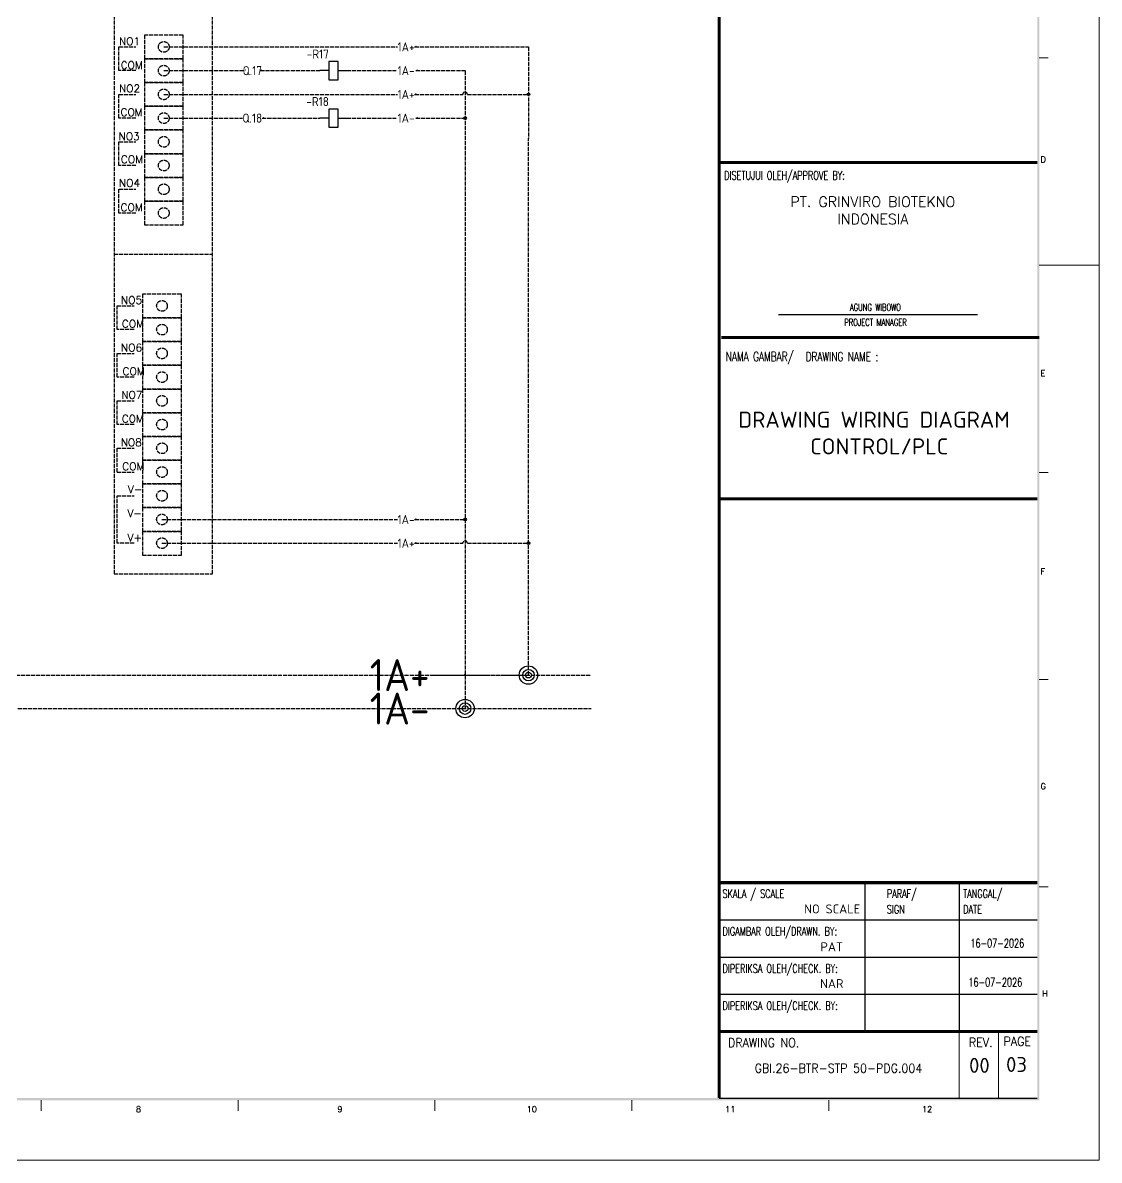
# Model space of a CAD drawing. Header units: millimetres. Extents: x 67033 to 212947, y 35102 to 335921.
# Drawn here: x 79822 to 83023, y 157136 to 160521 of the extents above; entities that cross this region are included whole.
import ezdxf
from ezdxf.enums import TextEntityAlignment as Align

# ---------------------------------------------------------------- set-up
doc = ezdxf.new("R2010")
doc.units = ezdxf.units.MM
doc.linetypes.add('ACAD_ISO02W100', pattern=[15, 12, -3])
for name, color, linetype in [('BORDER', 7, 'Continuous'), ('MISC', 2, 'Continuous'), ('RED_2.5mm^2', 1, 'Continuous'), ('S-Kop', 7, 'Continuous'), ('SYMS', 7, 'Continuous'), ('TAGS', 51, 'Continuous'), ('WIRES', 7, 'Continuous')]:
    doc.layers.add(name, color=color, linetype=linetype)
doc.styles.add('3', font='ROMANS.SHX', dxfattribs={"width": 0.75})
doc.styles.add('ISOCPEUR', font='isocpeur.ttf')
doc.styles.add('ROMANS', font='romans.shx', dxfattribs={"height": 0.3})
doc.styles.get("Standard").update_dxf_attribs({"font": 'arial.ttf'})
doc.styles.add('WD', font='romans.shx')
doc.styles.add('WD_IEC', font='isocp2.shx', dxfattribs={"width": 0.9, "height": 4})

# ---------------------------------------------------------------- blocks, each defined once
blk = doc.blocks.new('HCR1')
for p, q in [((-2.5, 0), (-7.5, 0)), ((2.5, 0), (7.5, 0))]:
    blk.add_line(p, q)
blk.add_lwpolyline([(-2.5, -5), (2.5, -5), (2.5, 5), (-2.5, 5)], close=True)
at = {"style": 'WD_IEC'}
for tag, p in [('INST', (-2.5, 13.62)), ('LOC', (-2.5, 10.12)), ('TAG1', (-2.5, 6.62)), ('DESC2', (-2.5, -13.5)), ('DESC1', (-2.5, -10)), ('DESC3', (-2.5, -17))]:
    blk.add_attdef(tag, text='', height=2.5, dxfattribs=at).set_placement(p, align=Align.RIGHT)
for tag, p, height, flags in [('MFG', (4.92, 12.12), 1.5, 9), ('CAT', (4.92, 9.62), 1.5, 9), ('X4TERM01', (-7.5, 0), 0.32, 1), ('TERM01', (-7.5, 1), 2, 8), ('X2LINK', (0, 5), 0.32, 1), ('X1TERM02', (7.5, 0), 0.32, 1), ('X8LINK', (0, -5), 0.32, 1), ('ASSYCODE', (3.5, -1.5), 1, 1), ('FAMILY', (3.5, -3), 1, 1), ('CATDESC', (3.5, -4.5), 1, 1)]:
    blk.add_attdef(tag, p, '', height=height, dxfattribs=dict(at, flags=flags))
at = {"style": 'WD_IEC', "flags": 8}
blk.add_attdef('TERM02', text='', height=2, dxfattribs=at).set_placement((7.5, 1), align=Align.RIGHT)
at = {"lineweight": 15, "style": 'WD_IEC'}
for tag, p in [('NO', (26.25, 0)), ('NC', (26.25, -4))]:
    blk.add_attdef(tag, text='', height=2.5, dxfattribs=at).set_placement(p, align=Align.RIGHT)
for tag, p in [('XREFNO', (27.75, 0)), ('XREFNC', (27.75, -4))]:
    blk.add_attdef(tag, p, '', height=2.5, dxfattribs=at)
blk = doc.blocks.new('WDDOT')
for radius in [0.72, 0.449, 0.223]:
    blk.add_circle((0, 0), radius)
blk = doc.blocks.new('HT0_LGENERIC')
at = {"style": 'WD_IEC'}
blk.add_attdef('COLOR', text='', height=2.5, dxfattribs=at).set_placement((0, 0), align=Align.MIDDLE_CENTER)
for tag, p in [('X4_TINY_DOT_DONT_REMOVE', (-2.5, 0)), ('X1_TINY_DOT_DONT_REMOVE', (2.5, 0))]:
    blk.add_attdef(tag, p, '', height=0.002, dxfattribs=at)
at = {"style": 'WD_IEC', "flags": 1}
for tag, p in [('X4TERM01', (-2.5, 0)), ('X1TERM01', (2.5, 0))]:
    blk.add_attdef(tag, p, '', height=0.2, dxfattribs=at)

msp = doc.modelspace()

# ---------------------------------------------------------------- linework, layer by layer
at = {"linetype": 'ACAD_ISO02W100'}
msp.add_line((80093.2, 158880.3), (80386.3, 158880.3), dxfattribs=at)
at = {"layer": 'BORDER', "linetype": 'Continuous', "lineweight": 9}
for p, q in [((82871.3, 160416.2), (82844.5, 160416.2)), ((83023.2, 159799.5), (82844.5, 159799.5)), ((82871.3, 159182.7), (82844.5, 159182.7)), ((82871.3, 158565.9), (82844.5, 158565.9)), ((82871.3, 157949.1), (82844.5, 157949.1)), ((79876.8, 157314.5), (79876.8, 157283.2)), ((80462.3, 157314.5), (80462.3, 157283.2)), ((81047.8, 157314.5), (81047.8, 157283.2)), ((81633.3, 157314.5), (81633.3, 157283.2)), ((82218.8, 157314.5), (82218.8, 157283.2))]:
    msp.add_line(p, q, dxfattribs=at)
at = {"layer": 'BORDER', "lineweight": 9}
for p, q in [((82607, 157320.5), (82607, 157517.2)), ((82723.8, 157320.5), (82723.8, 157517.2))]:
    msp.add_line(p, q, dxfattribs=at)
at = {"layer": 'BORDER', "linetype": 'Continuous', "lineweight": 9}
msp.add_lwpolyline([(75505.7, 157135.7), (83023.2, 157135.7), (83023.2, 162445.3), (75505.7, 162445.3)], close=True, dxfattribs=at)
at = {"layer": 'BORDER', "lineweight": 9}
for points in [[(82838.7, 157320.5), (82844.9, 157314), (82838.7, 162265.2), (82844.9, 162271.5)], [(75779.7, 157320.5), (75773.5, 157314.1), (82838.7, 157320.5), (82844.9, 157314.1)]]:
    msp.add_trace(points, dxfattribs=at)
at = {"layer": 'RED_2.5mm^2', "linetype": 'ACAD_ISO02W100'}
for p, q in [((80241.2, 160448.6), (80936.4, 160448.6)), ((80987.3, 160448.6), (81325.7, 160448.6)), ((81325.7, 160448.6), (81325.7, 160175.7)), ((80241.2, 160378), (80480.4, 160378)), ((80528.6, 160378), (80705.3, 160378)), ((80786.4, 160378), (80932.3, 160378)), ((80991.3, 160378), (81137.2, 160378)), ((81137.2, 160378), (81137.2, 158479.7)), ((80241.2, 160307.4), (80936.4, 160307.4)), ((80987.3, 160307.4), (81130.4, 160307.4)), ((81144.1, 160307.4), (81325.7, 160307.4)), ((80241.2, 160236.8), (80475, 160236.8)), ((80534.1, 160236.8), (80705.3, 160236.8)), ((80786.4, 160236.8), (80932.3, 160236.8)), ((80991.3, 160236.8), (81137.2, 160236.8)), ((81325.7, 158579.4), (81325.7, 160175.7)), ((80235.9, 159042.4), (80936.4, 159042.4)), ((80987.3, 159042.4), (81137.2, 159042.4)), ((80235.9, 158971.8), (80936.4, 158971.8)), ((80987.3, 158971.8), (81130.4, 158971.8)), ((81144.1, 158971.8), (81325.7, 158971.8)), ((78105.8, 158579.4), (80672.5, 158579.4)), ((80672.5, 158579.4), (81512.1, 158579.4)), ((81038.7, 158579.4), (81135.3, 158579.4)), ((81139.1, 158579.4), (81327.8, 158579.4)), ((77917.3, 158479.7), (80492.2, 158479.7)), ((80484, 158479.7), (81512.1, 158479.7)), ((81038.7, 158479.7), (81139.2, 158479.7))]:
    msp.add_line(p, q, dxfattribs=at)
for centre, radius in [((81137.2, 160307.4), 6.87), ((81137.2, 158971.8), 6.87), ((81137.2, 158579.4), 1.9)]:
    msp.add_arc(centre, radius, 0, 180, dxfattribs=at)
at = {"layer": 'S-Kop', "color": 7}
for p, q in [((82661, 159651.2), (82069.2, 159651.2)), ((82838.7, 159104.1), (81892.9, 159104.1)), ((82326.3, 157961.9), (82326.3, 157518.7)), ((82607, 157961.9), (82607, 157517.2)), ((81892.9, 157851.1), (82838.7, 157851.1)), ((81892.9, 157740.3), (82838.7, 157740.3)), ((81892.9, 157629.5), (82838.7, 157629.5)), ((81892.9, 157518.7), (82838.7, 157518.7)), ((82838.7, 157518.7), (81892.9, 157518.7)), ((81892.9, 157517.2), (82838.7, 157517.2)), ((81892.9, 157517.2), (82838.7, 157517.2))]:
    msp.add_line(p, q, dxfattribs=at)
at = {"layer": 'S-Kop', "color": 7, "linetype": 'ByBlock'}
for p, q in [((81892.9, 157851.1), (82838.7, 157851.1)), ((81892.9, 157517.2), (82838.7, 157517.2))]:
    msp.add_line(p, q, dxfattribs=at)
at = {"layer": 'S-Kop', "linetype": 'ByBlock'}
msp.add_line((81892.9, 157320.5), (82838.7, 157320.5), dxfattribs=at)
at = {"layer": 'S-Kop'}
msp.add_line((81892.9, 157320.5), (82838.7, 157320.5), dxfattribs=at)
at = {"layer": 'S-Kop', "color": 7}
for points, const_width in [([(81892.9, 162265.2), (81892.9, 157320.5)], 8.87), ([(82838.7, 160104.8), (81892.9, 160104.8)], 9.46), ([(82844.9, 159583.9), (81899.2, 159583.9)], 9.46), ([(82838.7, 159104.1), (81892.9, 159104.1)], 9.46), ([(82838.7, 157961.9), (81892.9, 157961.9)], 9.46), ([(82838.7, 157518.7), (81892.9, 157518.7)], 9.46)]:
    msp.add_lwpolyline(points, dxfattribs=dict(at, const_width=const_width))
at = {"layer": 'WIRES', "linetype": 'ACAD_ISO02W100'}
for p, q in [((80093.2, 160842.2), (80093.2, 158880.3)), ((80386.3, 158880.3), (80386.3, 160842.2)), ((80107.9, 160448.6), (80158.4, 160448.6)), ((80107.9, 160378), (80107.9, 160448.6)), ((80158.4, 160378), (80107.9, 160378)), ((80107.9, 160307.4), (80158.4, 160307.4)), ((80107.9, 160236.8), (80107.9, 160307.4)), ((80158.4, 160236.8), (80107.9, 160236.8)), ((80107.9, 160166.2), (80158.4, 160166.2)), ((80107.9, 160095.6), (80107.9, 160166.2)), ((80158.4, 160095.6), (80107.9, 160095.6)), ((80107.9, 160025), (80158.4, 160025)), ((80107.9, 159954.4), (80107.9, 160025)), ((80158.4, 159954.4), (80107.9, 159954.4)), ((80092.6, 159832.4), (80386.3, 159832.4)), ((80102.6, 159677.9), (80153, 159677.9)), ((80102.6, 159607.3), (80102.6, 159677.9)), ((80153, 159607.3), (80102.6, 159607.3)), ((80102.6, 159536.6), (80153, 159536.6)), ((80102.6, 159466), (80102.6, 159536.6)), ((80153, 159466), (80102.6, 159466)), ((80102.6, 159395.4), (80153, 159395.4)), ((80102.6, 159324.8), (80102.6, 159395.4)), ((80153, 159324.8), (80102.6, 159324.8)), ((80102.6, 159254.2), (80153, 159254.2)), ((80102.6, 159183.6), (80102.6, 159254.2)), ((80102.6, 159183.6), (80153, 159183.6)), ((80102.6, 159113), (80153, 159113)), ((80102.6, 158971.8), (80102.6, 159113)), ((80153, 158971.8), (80102.6, 158971.8))]:
    msp.add_line(p, q, dxfattribs=at)
for points in [[(80298.9, 160483.9), (80183.6, 160483.9), (80183.6, 160413.3), (80298.9, 160413.3)], [(80298.9, 160413.3), (80183.6, 160413.3), (80183.6, 160342.7), (80298.9, 160342.7)], [(80298.9, 160342.7), (80183.6, 160342.7), (80183.6, 160272.1), (80298.9, 160272.1)], [(80298.9, 160272.1), (80183.6, 160272.1), (80183.6, 160201.5), (80298.9, 160201.5)], [(80298.9, 160201.5), (80183.6, 160201.5), (80183.6, 160130.9), (80298.9, 160130.9)], [(80298.9, 160130.9), (80183.6, 160130.9), (80183.6, 160060.3), (80298.9, 160060.3)], [(80298.9, 160060.3), (80183.6, 160060.3), (80183.6, 159989.7), (80298.9, 159989.7)], [(80298.9, 159989.7), (80183.6, 159989.7), (80183.6, 159919.1), (80298.9, 159919.1)], [(80293.5, 159713.2), (80178.2, 159713.2), (80178.2, 159642.6), (80293.5, 159642.6)], [(80293.5, 159642.6), (80178.2, 159642.6), (80178.2, 159572), (80293.5, 159572)], [(80293.5, 159572), (80178.2, 159572), (80178.2, 159501.3), (80293.5, 159501.3)], [(80293.5, 159501.3), (80178.2, 159501.3), (80178.2, 159430.7), (80293.5, 159430.7)], [(80293.5, 159430.7), (80178.2, 159430.7), (80178.2, 159360.1), (80293.5, 159360.1)], [(80293.5, 159360.1), (80178.2, 159360.1), (80178.2, 159289.5), (80293.5, 159289.5)], [(80293.5, 159289.5), (80178.2, 159289.5), (80178.2, 159218.9), (80293.5, 159218.9)], [(80293.5, 159218.9), (80178.2, 159218.9), (80178.2, 159148.3), (80293.5, 159148.3)], [(80293.5, 159148.3), (80178.2, 159148.3), (80178.2, 159077.7), (80293.5, 159077.7)], [(80293.5, 159077.7), (80178.2, 159077.7), (80178.2, 159007.1), (80293.5, 159007.1)], [(80293.5, 159007.1), (80178.2, 159007.1), (80178.2, 158936.5), (80293.5, 158936.5)]]:
    msp.add_lwpolyline(points, close=True, dxfattribs=at)
for centre in [(80241.2, 160448.6), (80241.2, 160378), (80241.2, 160307.4), (80241.2, 160236.8), (80241.2, 160166.2), (80241.2, 160095.6), (80241.2, 160025), (80241.2, 159954.4), (80235.9, 159677.9), (80235.9, 159607.3), (80235.9, 159536.6), (80235.9, 159466), (80235.9, 159395.4), (80235.9, 159324.8), (80235.9, 159254.2), (80235.9, 159183.6), (80235.9, 159113), (80235.9, 159042.4), (80235.9, 158971.8)]:
    msp.add_circle(centre, 15.9, dxfattribs=at)

# ---------------------------------------------------------------- block references
at = {"layer": 'SYMS', "linetype": 'ACAD_ISO02W100'}
ref = msp.add_blockref('HT0_LGENERIC', (80961.8, 160448.6), dxfattribs=dict(at, xscale=5.406368959740677, yscale=5.406368959740677, zscale=5.406368959740677))
ref.add_attrib('X1_TINY_DOT_DONT_REMOVE', '.', (80987.3, 160448.6), dxfattribs={"layer": 'MISC', "height": 27, "style": 'WD_IEC'})
ref.add_attrib('COLOR', '1A+', dxfattribs={"layer": 'MISC', "height": 27.03, "style": 'WD_IEC'}).set_placement((80961.8, 160448.6), align=Align.MIDDLE_CENTER)
ref = msp.add_blockref('HCR1', (80745.9, 160378), dxfattribs=dict(at, xscale=5.406368959740677, yscale=5.406368959740677, zscale=5.406368959740677))
ref.add_attrib('TAG1', '-R17', dxfattribs={"layer": 'TAGS', "height": 27.03, "style": 'WD_IEC'}).set_placement((80732.3, 160413.9), align=Align.RIGHT)
ref = msp.add_blockref('HT0_LGENERIC', (80504.5, 160378), dxfattribs=dict(at, xscale=5.406368959740677, yscale=5.406368959740677, zscale=5.406368959740677))
ref.add_attrib('X4_TINY_DOT_DONT_REMOVE', '.', (80480.4, 160378), dxfattribs={"layer": 'MISC', "height": 27, "style": 'WD_IEC'})
ref.add_attrib('X1_TINY_DOT_DONT_REMOVE', '.', (80528.6, 160378), dxfattribs={"layer": 'MISC', "height": 27, "style": 'WD_IEC'})
ref.add_attrib('COLOR', 'Q.17', dxfattribs={"layer": 'MISC', "height": 27.03, "style": 'WD_IEC'}).set_placement((80504.5, 160378), align=Align.MIDDLE_CENTER)
ref = msp.add_blockref('HT0_LGENERIC', (80961.8, 160378), dxfattribs=dict(at, xscale=5.406368959740677, yscale=5.406368959740677, zscale=5.406368959740677))
ref.add_attrib('X1_TINY_DOT_DONT_REMOVE', '.', (80991.3, 160378), dxfattribs={"layer": 'MISC', "height": 27, "style": 'WD_IEC'})
ref.add_attrib('COLOR', '1A-', dxfattribs={"layer": 'MISC', "height": 27.03, "style": 'WD_IEC'}).set_placement((80961.8, 160378), align=Align.MIDDLE_CENTER)
ref = msp.add_blockref('HT0_LGENERIC', (80961.8, 160307.4), dxfattribs=dict(at, xscale=5.406368959740677, yscale=5.406368959740677, zscale=5.406368959740677))
ref.add_attrib('X1_TINY_DOT_DONT_REMOVE', '.', (80987.3, 160307.4), dxfattribs={"layer": 'MISC', "height": 27, "style": 'WD_IEC'})
ref.add_attrib('COLOR', '1A+', dxfattribs={"layer": 'MISC', "height": 27.03, "style": 'WD_IEC'}).set_placement((80961.8, 160307.4), align=Align.MIDDLE_CENTER)
for p, xscale, yscale, zscale in [((81325.7, 160307.4), 5.406368959740677, 5.406368959740677, 5.406368959740677), ((81137.2, 160236.8), 5.406368959740677, 5.406368959740677, 5.406368959740677), ((81137.2, 159042.4), 5.406368959740677, 5.406368959740677, 5.406368959740677), ((81325.7, 158971.8), 5.406368959740677, 5.406368959740677, 5.406368959740677), ((81325.7, 158579.4), 38.1, 38.1, 38.1), ((81137.2, 158479.7), 38.1, 38.1, 38.1)]:
    msp.add_blockref('WDDOT', p, dxfattribs=dict(at, xscale=xscale, yscale=yscale, zscale=zscale))
ref = msp.add_blockref('HCR1', (80745.9, 160236.8), dxfattribs=dict(at, xscale=5.406368959740677, yscale=5.406368959740677, zscale=5.406368959740677))
ref.add_attrib('TAG1', '-R18', dxfattribs={"layer": 'TAGS', "height": 27.03, "style": 'WD_IEC'}).set_placement((80732.3, 160272.6), align=Align.RIGHT)
ref = msp.add_blockref('HT0_LGENERIC', (80504.5, 160236.8), dxfattribs=dict(at, xscale=5.406368959740677, yscale=5.406368959740677, zscale=5.406368959740677))
ref.add_attrib('X4_TINY_DOT_DONT_REMOVE', '.', (80475, 160236.8), dxfattribs={"layer": 'MISC', "height": 27, "style": 'WD_IEC'})
ref.add_attrib('X1_TINY_DOT_DONT_REMOVE', '.', (80534.1, 160236.8), dxfattribs={"layer": 'MISC', "height": 27, "style": 'WD_IEC'})
ref.add_attrib('COLOR', 'Q.18', dxfattribs={"layer": 'MISC', "height": 27.03, "style": 'WD_IEC'}).set_placement((80504.5, 160236.8), align=Align.MIDDLE_CENTER)
ref = msp.add_blockref('HT0_LGENERIC', (80961.8, 160236.8), dxfattribs=dict(at, xscale=5.406368959740677, yscale=5.406368959740677, zscale=5.406368959740677))
ref.add_attrib('X1_TINY_DOT_DONT_REMOVE', '.', (80991.3, 160236.8), dxfattribs={"layer": 'MISC', "height": 27, "style": 'WD_IEC'})
ref.add_attrib('COLOR', '1A-', dxfattribs={"layer": 'MISC', "height": 27.03, "style": 'WD_IEC'}).set_placement((80961.8, 160236.8), align=Align.MIDDLE_CENTER)
ref = msp.add_blockref('HT0_LGENERIC', (80961.8, 159042.4), dxfattribs=dict(at, xscale=5.406368959740677, yscale=5.406368959740677, zscale=5.406368959740677))
ref.add_attrib('X1_TINY_DOT_DONT_REMOVE', '.', (80987.3, 159042.4), dxfattribs={"layer": 'MISC', "height": 27, "style": 'WD_IEC'})
ref.add_attrib('COLOR', '1A-', dxfattribs={"layer": 'MISC', "height": 27.03, "style": 'WD_IEC'}).set_placement((80961.8, 159042.4), align=Align.MIDDLE_CENTER)
ref = msp.add_blockref('HT0_LGENERIC', (80961.8, 158971.8), dxfattribs=dict(at, xscale=5.406368959740677, yscale=5.406368959740677, zscale=5.406368959740677))
ref.add_attrib('X1_TINY_DOT_DONT_REMOVE', '.', (80987.3, 158971.8), dxfattribs={"layer": 'MISC', "height": 27, "style": 'WD_IEC'})
ref.add_attrib('COLOR', '1A+', dxfattribs={"layer": 'MISC', "height": 27.03, "style": 'WD_IEC'}).set_placement((80961.8, 158971.8), align=Align.MIDDLE_CENTER)
ref = msp.add_blockref('HT0_LGENERIC', (80942.8, 158579.4), dxfattribs=dict(at, xscale=38.1, yscale=38.1, zscale=38.1))
ref.add_attrib('X4_TINY_DOT_DONT_REMOVE', '.', (80846.9, 158579.4), dxfattribs={"layer": 'MISC', "height": 0.0762, "style": 'WD_IEC'})
ref.add_attrib('X1_TINY_DOT_DONT_REMOVE', '.', (81038.7, 158579.4), dxfattribs={"layer": 'MISC', "height": 0.0762, "style": 'WD_IEC'})
ref.add_attrib('COLOR', '1A+', dxfattribs={"layer": 'MISC', "height": 95.25, "style": 'WD_IEC'}).set_placement((80942.8, 158579.4), align=Align.MIDDLE_CENTER)
ref = msp.add_blockref('HT0_LGENERIC', (80942.8, 158479.7), dxfattribs=dict(at, xscale=38.1, yscale=38.1, zscale=38.1))
ref.add_attrib('X4_TINY_DOT_DONT_REMOVE', '.', (80846.9, 158479.7), dxfattribs={"layer": 'MISC', "height": 0.0762, "style": 'WD_IEC'})
ref.add_attrib('X1_TINY_DOT_DONT_REMOVE', '.', (81038.7, 158479.7), dxfattribs={"layer": 'MISC', "height": 0.0762, "style": 'WD_IEC'})
ref.add_attrib('COLOR', '1A-', dxfattribs={"layer": 'MISC', "height": 95.25, "style": 'WD_IEC'}).set_placement((80942.8, 158479.7), align=Align.MIDDLE_CENTER)

# ---------------------------------------------------------------- texts
at = {"insert": (82024.2, 160003.2), "char_height": 30.82, "attachment_point": 1}
msp.add_mtext_dynamic_manual_height_columns('\\pxqc;{\\Fromans|c0;PT. GRINVIRO BIOTEKNO INDONESIA}', width=651.474, gutter_width=1.76, heights=[0], dxfattribs=at)
at = {"layer": 'BORDER', "linetype": 'Continuous', "lineweight": 9, "style": 'ROMANS'}
for s, height, p in [('D', 17.9, (82848.9, 160104.8)), ('E', 17.9, (82848.9, 159468.7)), ('F', 17.9, (82848.9, 158878.8)), ('G', 17.9, (82848.9, 158239.6)), ('H', 17.9, (82853.4, 157622.9)), ('8', 17.9, (80158.4, 157278.7)), ('9', 17.9, (80757.3, 157278.7)), ('10', 17.88, (81320.4, 157278.7)), ('11', 17.88, (81910.4, 157278.7)), ('12', 17.88, (82495.9, 157278.7))]:
    msp.add_text(s, height=height, dxfattribs=at).set_placement(p)
at = {"layer": 'BORDER', "linetype": 'Continuous', "lineweight": 9, "style": 'ISOCPEUR'}
for s, p in [('NO SCALE', (82229.2, 157870.1)), ('PAT', (82227.9, 157757.5)), ('NAR', (82227.9, 157648))]:
    msp.add_text(s, height=26.82, dxfattribs=at).set_placement(p, align=Align.CENTER)
at = {"layer": 'BORDER', "linetype": 'Continuous', "lineweight": 9, "style": 'ROMANS', "width": 0.9}
for s, height, p in [('DRAWING NO.', 26.816, (82025.2, 157472.1)), ('REV.', 26.82, (82670.8, 157472.7)), ('GBI.26-BTR-STP 50-PDG.004', 26.816, (82247.7, 157396.1))]:
    msp.add_text(s, height=height, dxfattribs=at).set_placement(p, align=Align.CENTER)
at = {"layer": 'BORDER', "color": 7, "lineweight": 9, "style": 'ROMANS', "width": 0.9}
msp.add_text('PAGE', height=26.82, dxfattribs=at).set_placement((82738.6, 157476))
at = {"layer": 'BORDER', "linetype": 'Continuous', "lineweight": 9, "style": 'ISOCPEUR'}
for s, p in [('00', (82666.8, 157418)), ('03', (82777.2, 157420.8))]:
    msp.add_text(s, height=44.69, dxfattribs=at).set_placement(p, align=Align.MIDDLE)
at = {"layer": 'BORDER', "color": 4, "lineweight": 9, "insert": (82368.9, 159299.7), "char_height": 47.674, "width": 951.976, "attachment_point": 5, "style": 'ISOCPEUR'}
msp.add_mtext('{\\C256;DRAWING WIRING DIAGRAM  CONTROL/PLC}', dxfattribs=at)
at = {"layer": 'S-Kop', "color": 7, "linetype": 'ByBlock', "style": '3', "width": 0.7}
for s, height, p in [('DISETUJUI OLEH/APPROVE BY:', 25.177, (81907.8, 160053.6)), ('AGUNG WIBOWO', 20.981, (82281.7, 159662.9)), ('PROJECT MANAGER', 20.981, (82265.1, 159618.9)), ('NAMA GAMBAR/', 27.695, (81912.6, 159513.6)), ('DRAWING NAME :', 27.695, (82150.2, 159513.1)), ('SKALA / SCALE', 25.177, (81902.8, 157916.2)), ('PARAF/', 25.18, (82391.5, 157916.3)), ('TANGGAL/', 25.18, (82618.4, 157916.3)), ('SIGN', 25.18, (82391.5, 157869.7)), ('DATE', 25.18, (82618.4, 157869.7)), ('DIGAMBAR OLEH/DRAWN. BY:', 25.177, (81902.8, 157804.4)), ('16-07-2026', 25.18, (82639.9, 157768.9)), ('DIPERIKSA OLEH/CHECK. BY:', 25.177, (81902.8, 157693.6)), ('16-07-2026', 25.18, (82634, 157652.9)), ('DIPERIKSA OLEH/CHECK. BY:', 25.177, (81902.8, 157582.8))]:
    msp.add_text(s, height=height, dxfattribs=at).set_placement(p)
at = {"layer": 'WIRES', "linetype": 'ACAD_ISO02W100', "char_height": 22.88, "attachment_point": 3, "style": 'WD'}
for s, insert, width in [('{\\C7;NO1}', (80171, 160477), 62.762), ('{\\C7;COM}', (80178.8, 160405.8), 157.4), ('{\\C7;NO2}', (80171, 160336.4), 62.762), ('{\\C7;COM}', (80178.2, 160265.8), 62.762), ('{\\C7;NO3}', (80169.4, 160194), 85.867), ('{\\C7;COM}', (80179.5, 160125.5), 80.852), ('{\\C7;NO4}', (80170.6, 160055.2), 89.968), ('{\\C7;COM}', (80178.6, 159982.3), 90.361), ('{\\C7;NO5}', (80176.6, 159706.5), 62.762), ('{\\C7;COM}', (80182.3, 159636.1), 62.762), ('{\\C7;NO6}', (80176.6, 159565), 62.762), ('{\\C7;COM}', (80184.4, 159494.7), 62.762), ('{\\C7;NO7}', (80177.9, 159424.7), 157.4), ('{\\C7;COM}', (80182, 159353.6), 62.762), ('{\\C7;NO8}', (80176, 159283.1), 62.762), ('{\\C7;COM}', (80183.4, 159211.8), 85.867), ('{\\C7;V-}', (80177.7, 159143.4), 80.852), ('{\\C7;V-}', (80176.2, 159072.5), 89.968), ('{\\C7;V+}', (80176.6, 159000), 90.361)]:
    msp.add_mtext(s, dxfattribs=dict(at, insert=insert, width=width))

doc.saveas('drawing.dxf')
